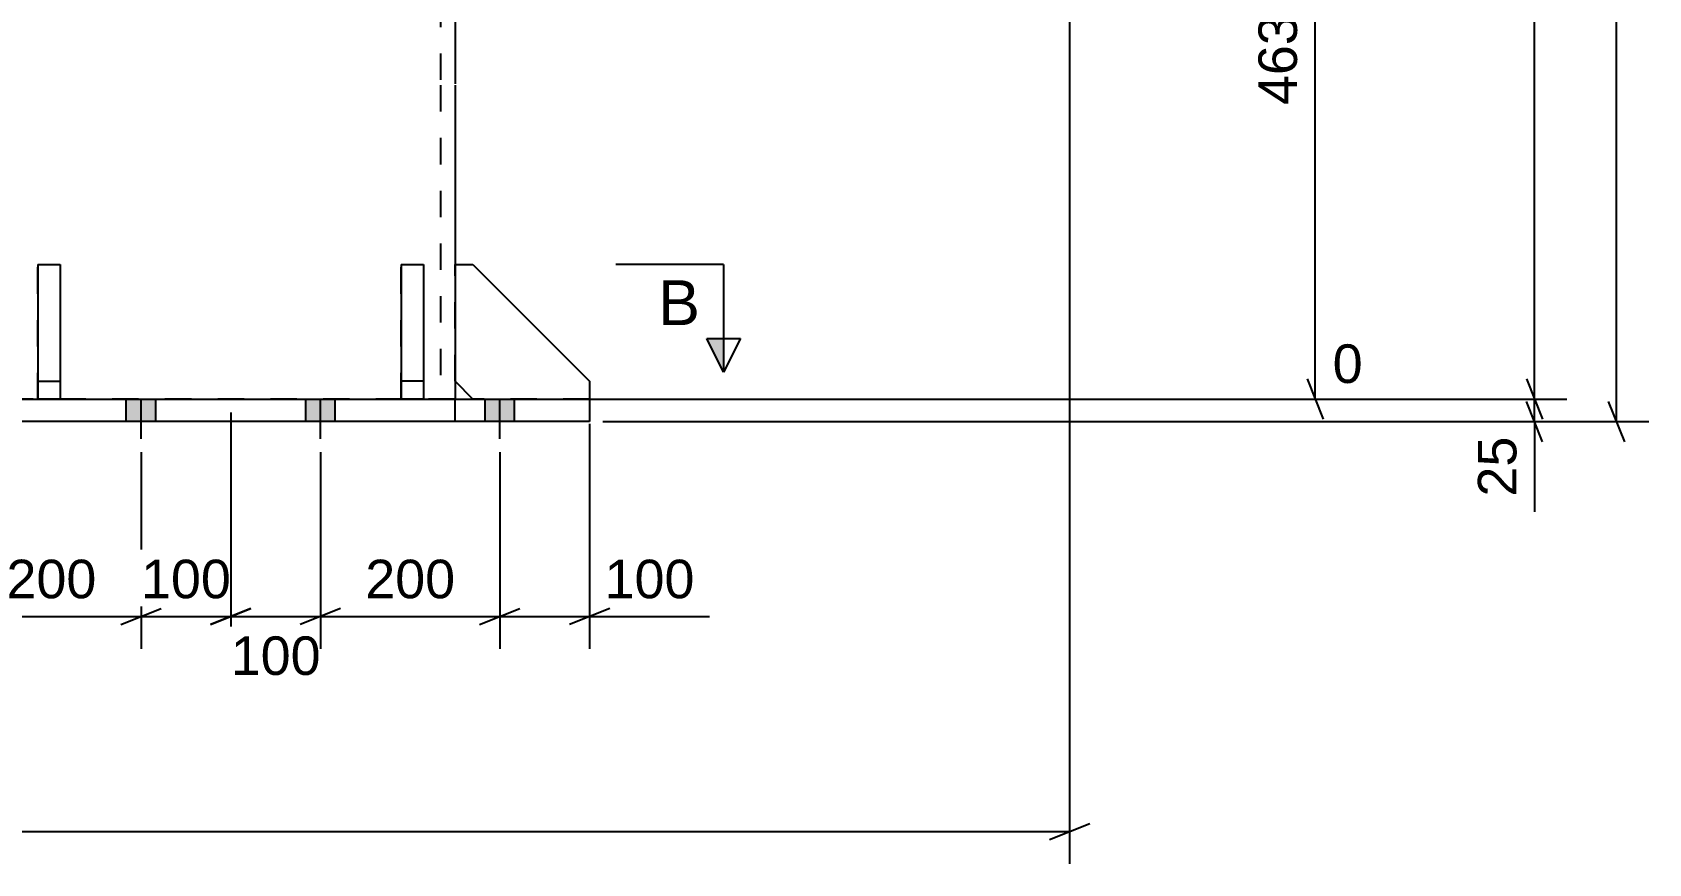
# Model space of a CAD drawing. Header units: millimetres. Extents: x -370 to 471, y -230 to 364.
# Drawn here: x -224.2 to -104.1, y -17.9 to 43.9 of the extents above; entities that cross this region are included whole.
import ezdxf

# ---------------------------------------------------------------- set-up
doc = ezdxf.new("R2010")
doc.units = ezdxf.units.MM
doc.linetypes.add('DXK_LINE_DOT2', pattern=[3.9198, 1.9599, -1.9599])
doc.styles.add('Arial', font='ARIAL.TTF', dxfattribs={"height": 0.2})

# ---------------------------------------------------------------- blocks, each defined once
blk = doc.blocks.new('Bolt-284936230-3489 - 3181')
at = {"linetype": 'Continuous'}
for points in [[(-228.36, 16.67), (-230.56, 16.67), (-230.56, 15), (-228.36, 15)], [(-228.36, 16.67), (-230.56, 16.67), (-230.56, 15), (-228.36, 15)], [(-215.03, 16.67), (-217.23, 16.67), (-217.23, 15), (-215.03, 15)], [(-215.03, 16.67), (-217.23, 16.67), (-217.23, 15), (-215.03, 15)], [(-201.69, 16.67), (-203.89, 16.67), (-203.89, 15), (-201.69, 15)], [(-201.69, 16.67), (-203.89, 16.67), (-203.89, 15), (-201.69, 15)], [(-188.36, 16.67), (-190.56, 16.67), (-190.56, 15), (-188.36, 15)], [(-188.36, 16.67), (-190.56, 16.67), (-190.56, 15), (-188.36, 15)]]:
    blk.add_hatch(color=1, dxfattribs=at).paths.add_polyline_path(points)
at = {"color": 1, "linetype": 'Continuous'}
for p, q in [((-230.56, 15), (-230.56, 16.67)), ((-230.56, 15), (-230.56, 16.67)), ((-229.46, 13.73), (-229.46, 16.67)), ((-229.46, 13.73), (-229.46, 16.67)), ((-228.36, 15), (-228.36, 16.67)), ((-228.36, 15), (-228.36, 16.67)), ((-217.23, 15), (-217.23, 16.67)), ((-217.23, 15), (-217.23, 16.67)), ((-216.13, 13.73), (-216.13, 16.67)), ((-216.13, 13.73), (-216.13, 16.67)), ((-215.03, 15), (-215.03, 16.67)), ((-215.03, 15), (-215.03, 16.67)), ((-203.89, 15), (-203.89, 16.67)), ((-203.89, 15), (-203.89, 16.67)), ((-202.79, 13.73), (-202.79, 16.67)), ((-202.79, 13.73), (-202.79, 16.67)), ((-201.69, 15), (-201.69, 16.67)), ((-201.69, 15), (-201.69, 16.67)), ((-190.56, 15), (-190.56, 16.67)), ((-190.56, 15), (-190.56, 16.67)), ((-189.46, 13.73), (-189.46, 16.67)), ((-189.46, 13.73), (-189.46, 16.67)), ((-188.36, 15), (-188.36, 16.67)), ((-188.36, 15), (-188.36, 16.67))]:
    blk.add_line(p, q, dxfattribs=at)
blk = doc.blocks.new('Part-284936230-3361 - 3181')
at = {"color": 2, "linetype": 'Continuous'}
for p, q in [((-236.13, 16.67), (-226.13, 16.67)), ((-236.13, 16.67), (-236.13, 15)), ((-226.13, 16.67), (-182.79, 16.67)), ((-226.13, 15), (-226.13, 16.67)), ((-192.79, 15), (-192.79, 16.67)), ((-182.79, 16.67), (-182.79, 15)), ((-236.13, 15), (-226.13, 15)), ((-182.79, 15), (-226.13, 15))]:
    blk.add_line(p, q, dxfattribs=at)
blk = doc.blocks.new('Part-284936230-3355 - 3181')
at = {"color": 7, "linetype": 'DXK_LINE_DOT2'}
for p, q in [((-192.79, 18), (-192.79, 26.67)), ((-192.79, 26.67), (-191.46, 26.67)), ((-191.46, 26.67), (-182.79, 18)), ((-191.46, 16.67), (-192.79, 18)), ((-182.79, 18), (-182.79, 16.67)), ((-182.79, 16.67), (-191.46, 16.67))]:
    blk.add_line(p, q, dxfattribs=at)
blk = doc.blocks.new('Part-284936230-3354 - 3181')
at = {"color": 2, "linetype": 'Continuous'}
for p, q in [((-192.79, 26.67), (-191.46, 26.67)), ((-191.46, 26.67), (-182.79, 18)), ((-192.79, 18), (-191.46, 16.67)), ((-182.79, 18), (-182.79, 16.67))]:
    blk.add_line(p, q, dxfattribs=at)
at = {"color": 7, "linetype": 'DXK_LINE_DOT2'}
for p, q in [((-192.79, 26.67), (-192.79, 18)), ((-182.79, 16.67), (-191.46, 16.67))]:
    blk.add_line(p, q, dxfattribs=at)
blk = doc.blocks.new('Part-284936230-3488 - 3181')
at = {"color": 7, "linetype": 'DXK_LINE_DOT2'}
for p, q in [((-193.86, 312.83), (-193.86, 40.1)), ((-193.86, 40), (-193.86, 16.67)), ((-192.79, 16.67), (-226.13, 16.67))]:
    blk.add_line(p, q, dxfattribs=at)
at = {"color": 2, "linetype": 'Continuous'}
for p, q in [((-192.79, 312.83), (-192.79, 40.1)), ((-192.79, 40), (-192.79, 16.67))]:
    blk.add_line(p, q, dxfattribs=at)
blk = doc.blocks.new('Part-284936230-3362 - 3181')
at = {"color": 7, "linetype": 'DXK_LINE_DOT2'}
for p, q in [((-223.79, 16.67), (-223.79, 26.67)), ((-223.79, 26.67), (-222.13, 26.67)), ((-222.13, 26.67), (-222.13, 16.67)), ((-223.79, 18), (-222.13, 18)), ((-222.13, 16.67), (-223.79, 16.67))]:
    blk.add_line(p, q, dxfattribs=at)
blk = doc.blocks.new('Part-284936230-3363 - 3181')
at = {"color": 7, "linetype": 'DXK_LINE_DOT2'}
for p, q in [((-196.79, 16.67), (-196.79, 26.67)), ((-196.79, 26.67), (-195.13, 26.67)), ((-195.13, 26.67), (-195.13, 16.67)), ((-195.13, 18), (-196.79, 18)), ((-195.13, 16.67), (-196.79, 16.67))]:
    blk.add_line(p, q, dxfattribs=at)
blk = doc.blocks.new('Part-284936230-3368 - 3181')
at = {"color": 2, "linetype": 'Continuous'}
for p, q in [((-223.79, 26.67), (-223.79, 16.67)), ((-223.79, 26.67), (-222.13, 26.67)), ((-222.13, 26.67), (-222.13, 16.67)), ((-223.79, 18), (-222.13, 18)), ((-223.79, 16.67), (-222.13, 16.67))]:
    blk.add_line(p, q, dxfattribs=at)
blk = doc.blocks.new('Part-284936230-3369 - 3181')
at = {"color": 2, "linetype": 'Continuous'}
for p, q in [((-196.79, 26.67), (-196.79, 16.67)), ((-196.79, 26.67), (-195.13, 26.67)), ((-195.13, 26.67), (-195.13, 16.67)), ((-195.13, 18), (-196.79, 18)), ((-196.79, 16.67), (-195.13, 16.67))]:
    blk.add_line(p, q, dxfattribs=at)
blk = doc.blocks.new('StraightDimension-284936230-4164 - 3181')
at = {"color": 7, "linetype": 'Continuous'}
for p, q in [((-229.46, 12.73), (-229.46, -1.88)), ((-216.13, 12.73), (-216.13, -1.88)), ((-227.96, 1.12), (-230.96, -0.08)), ((-229.46, 0.52), (-216.13, 0.52)), ((-217.63, -0.08), (-214.63, 1.12))]:
    blk.add_line(p, q, dxfattribs=at)
at = {"color": 0}
blk.add_wipeout([(-218.86, 1.27), (-218.86, 5.47), (-226.73, 5.47), (-226.73, 1.27)], dxfattribs=at)
at = {"color": 3, "style": 'Arial'}
blk.add_text('200', height=2.865, dxfattribs=at).set_placement((-226.13, 1.87))
blk = doc.blocks.new('StraightDimension-284936230-4171 - 3181')
at = {"color": 7, "linetype": 'Continuous'}
for p, q in [((-209.46, 15.67), (-209.46, -1.88)), ((-216.13, 12.73), (-216.13, -1.88)), ((-217.63, -0.08), (-214.63, 1.12)), ((-216.13, 0.52), (-209.46, 0.52)), ((-207.96, 1.12), (-210.96, -0.08))]:
    blk.add_line(p, q, dxfattribs=at)
at = {"color": 0}
blk.add_wipeout([(-208.86, 1.27), (-208.86, 5.47), (-216.73, 5.47), (-216.73, 1.27)], dxfattribs=at)
at = {"color": 3, "style": 'Arial'}
blk.add_text('100', height=2.865, dxfattribs=at).set_placement((-216.13, 1.87))
blk = doc.blocks.new('StraightDimension-284936230-4188 - 3181')
at = {"color": 7, "linetype": 'Continuous'}
for p, q in [((-209.46, 15.67), (-209.46, -2.33)), ((-202.79, 12.73), (-202.79, -2.33)), ((-210.96, -0.08), (-207.96, 1.12)), ((-209.46, 0.52), (-202.79, 0.52)), ((-201.29, 1.12), (-204.29, -0.08))]:
    blk.add_line(p, q, dxfattribs=at)
at = {"color": 0}
blk.add_wipeout([(-202.19, -4.43), (-202.19, -0.23), (-210.06, -0.23), (-210.06, -4.43)], dxfattribs=at)
at = {"color": 3, "style": 'Arial'}
blk.add_text('100', height=2.865, dxfattribs=at).set_placement((-209.46, -3.83))
blk = doc.blocks.new('StraightDimension-284936230-4205 - 3181')
at = {"color": 7, "linetype": 'Continuous'}
for p, q in [((-202.79, 12.73), (-202.79, -1.88)), ((-189.46, 12.73), (-189.46, -1.88)), ((-201.29, 1.12), (-204.29, -0.08)), ((-202.79, 0.52), (-189.46, 0.52)), ((-190.96, -0.08), (-187.96, 1.12))]:
    blk.add_line(p, q, dxfattribs=at)
at = {"color": 0}
blk.add_wipeout([(-192.19, 1.27), (-192.19, 5.47), (-200.06, 5.47), (-200.06, 1.27)], dxfattribs=at)
at = {"color": 3, "style": 'Arial'}
blk.add_text('200', height=2.865, dxfattribs=at).set_placement((-199.46, 1.87))
blk = doc.blocks.new('StraightDimension-284936230-4212 - 3181')
at = {"color": 7, "linetype": 'Continuous'}
for p, q in [((-182.79, 14.83), (-182.79, -1.88)), ((-189.46, 12.73), (-189.46, -1.88)), ((-190.96, -0.08), (-187.96, 1.12)), ((-189.46, 0.52), (-182.79, 0.52)), ((-181.29, 1.12), (-184.29, -0.08)), ((-182.79, 0.52), (-173.87, 0.52)), ((-182.79, 0.52), (-173.87, 0.52))]:
    blk.add_line(p, q, dxfattribs=at)
at = {"color": 0}
blk.add_wipeout([(-174.4, 1.27), (-174.4, 5.47), (-182.27, 5.47), (-182.27, 1.27)], dxfattribs=at)
at = {"color": 3, "style": 'Arial'}
blk.add_text('100', height=2.865, dxfattribs=at).set_placement((-181.67, 1.87))
blk = doc.blocks.new('StraightDimension-284936230-25118 - 3181')
at = {"color": 7, "linetype": 'Continuous'}
for p, q in [((-147.1, 60.28), (-147.1, -17.86)), ((-313.74, -15.46), (-147.1, -15.46)), ((-148.6, -16.06), (-145.6, -14.86))]:
    blk.add_line(p, q, dxfattribs=at)
blk = doc.blocks.new('StraightDimension-284936230-25150 - 3181')
at = {"color": 7, "linetype": 'Continuous'}
for p, q in [((-128.25, 67.78), (-129.45, 70.78)), ((-147.77, 69.28), (-118.66, 69.28)), ((-128.85, 16.67), (-128.85, 69.28)), ((-129.45, 18.17), (-128.25, 15.17)), ((-191.79, 16.67), (-125.33, 16.67))]:
    blk.add_line(p, q, dxfattribs=at)
at = {"color": 0}
blk.add_wipeout([(-129.6, 48.02), (-133.8, 48.02), (-133.8, 37.93), (-129.6, 37.93)], dxfattribs=at)
at = {"color": 3, "style": 'Arial'}
blk.add_text('4638', height=2.865, rotation=90.0002, dxfattribs=at).set_placement((-130.2, 38.53))
at = {"color": 0, "linetype": 'Continuous'}
for points in [[(-118.06, 69.88), (-118.06, 74.08), (-128.15, 74.08), (-128.15, 69.88)], [(-124.73, 17.27), (-124.73, 21.47), (-128.15, 21.47), (-128.15, 17.27)]]:
    blk.add_wipeout(points, dxfattribs=at)
at = {"color": 3, "linetype": 'Continuous', "style": 'Arial'}
for s, height, p in [('4638', 2.865, (-127.55, 70.48)), ('0', 2.87, (-127.55, 17.87))]:
    blk.add_text(s, height=height, dxfattribs=at).set_placement(p)
blk = doc.blocks.new('StraightDimension-284936230-25222 - 3181')
at = {"color": 7, "linetype": 'Continuous'}
for p, q in [((-112.54, 16.67), (-112.54, 312.83)), ((-113.14, 18.17), (-111.94, 15.17)), ((-181.79, 16.67), (-110.14, 16.67))]:
    blk.add_line(p, q, dxfattribs=at)
blk = doc.blocks.new('StraightDimension-284936230-25223 - 3181')
at = {"color": 7, "linetype": 'Continuous'}
for p, q in [((-113.14, 18.17), (-111.94, 15.17)), ((-181.79, 16.67), (-110.14, 16.67)), ((-111.94, 13.5), (-113.14, 16.5)), ((-112.54, 15), (-112.54, 16.67)), ((-181.79, 15), (-110.14, 15)), ((-112.54, 15), (-112.54, 8.3)), ((-112.54, 15), (-112.54, 8.3))]:
    blk.add_line(p, q, dxfattribs=at)
at = {"color": 0}
blk.add_wipeout([(-113.29, 14.47), (-117.49, 14.47), (-117.49, 8.83), (-113.29, 8.83)], dxfattribs=at)
at = {"color": 3, "style": 'Arial'}
blk.add_text('25', height=2.865, rotation=90.0002, dxfattribs=at).set_placement((-113.89, 9.43))
blk = doc.blocks.new('StraightDimension-284936230-25246 - 3181')
at = {"color": 7, "linetype": 'Continuous'}
for p, q in [((-106.46, 15), (-106.46, 325.79)), ((-107.06, 16.5), (-105.86, 13.5)), ((-181.79, 15), (-104.06, 15))]:
    blk.add_line(p, q, dxfattribs=at)
blk = doc.blocks.new('SectionMark-284936230-4320 - 3181')
at = {"linetype": 'Continuous'}
for points in [[(-248.46, 21.17), (-247.21, 21.17), (-248.46, 18.67)], [(-174.08, 21.17), (-172.83, 21.17), (-172.83, 18.67)]]:
    blk.add_hatch(color=6, dxfattribs=at).paths.add_polyline_path(points)
at = {"color": 6, "linetype": 'Continuous'}
for p, q in [((-248.46, 26.67), (-240.46, 26.67)), ((-248.46, 26.67), (-248.46, 18.67)), ((-172.83, 26.67), (-180.83, 26.67)), ((-172.83, 26.67), (-172.83, 18.67)), ((-248.46, 18.67), (-249.71, 21.17)), ((-247.21, 21.17), (-249.71, 21.17)), ((-248.46, 18.67), (-247.21, 21.17)), ((-174.08, 21.17), (-171.58, 21.17)), ((-172.83, 18.67), (-174.08, 21.17)), ((-171.58, 21.17), (-172.83, 18.67))]:
    blk.add_line(p, q, dxfattribs=at)
at = {"color": 0, "linetype": 'Continuous'}
for points in [[(-243.6, 22.17), (-243.6, 25.67), (-246.71, 25.67), (-246.71, 22.17)], [(-174.58, 22.17), (-174.58, 25.67), (-177.69, 25.67), (-177.69, 22.17)]]:
    blk.add_wipeout(points, dxfattribs=at)
at = {"color": 3, "linetype": 'Continuous', "style": 'Arial'}
for p in [(-246.71, 22.17), (-177.69, 22.17)]:
    blk.add_text('B', height=3.34, dxfattribs=at).set_placement(p)

msp = doc.modelspace()

# ---------------------------------------------------------------- block references
for name in ['Part-284936230-3488 - 3181', 'Part-284936230-3362 - 3181', 'Part-284936230-3368 - 3181', 'Part-284936230-3363 - 3181', 'Part-284936230-3369 - 3181', 'Part-284936230-3355 - 3181', 'Part-284936230-3354 - 3181', 'Part-284936230-3361 - 3181', 'Bolt-284936230-3489 - 3181', 'StraightDimension-284936230-4164 - 3181']:
    msp.add_blockref(name, (0, 0))

# ---------------------------------------------------------------- next in the draw order: block references
msp.add_blockref('StraightDimension-284936230-4171 - 3181', (0, 0))

# ---------------------------------------------------------------- next in the draw order: block references
msp.add_blockref('StraightDimension-284936230-4188 - 3181', (0, 0))

# ---------------------------------------------------------------- next in the draw order: block references
msp.add_blockref('StraightDimension-284936230-4205 - 3181', (0, 0))

# ---------------------------------------------------------------- next in the draw order: block references
msp.add_blockref('StraightDimension-284936230-4212 - 3181', (0, 0))

# ---------------------------------------------------------------- next in the draw order: block references
msp.add_blockref('StraightDimension-284936230-25118 - 3181', (0, 0))

# ---------------------------------------------------------------- next in the draw order: block references
msp.add_blockref('StraightDimension-284936230-25150 - 3181', (0, 0))

# ---------------------------------------------------------------- next in the draw order: block references
msp.add_blockref('StraightDimension-284936230-25222 - 3181', (0, 0))

# ---------------------------------------------------------------- next in the draw order: block references
msp.add_blockref('StraightDimension-284936230-25223 - 3181', (0, 0))

# ---------------------------------------------------------------- next in the draw order: block references
msp.add_blockref('StraightDimension-284936230-25246 - 3181', (0, 0))

# ---------------------------------------------------------------- next in the draw order: block references
msp.add_blockref('SectionMark-284936230-4320 - 3181', (0, 0))

doc.saveas('drawing.dxf')
